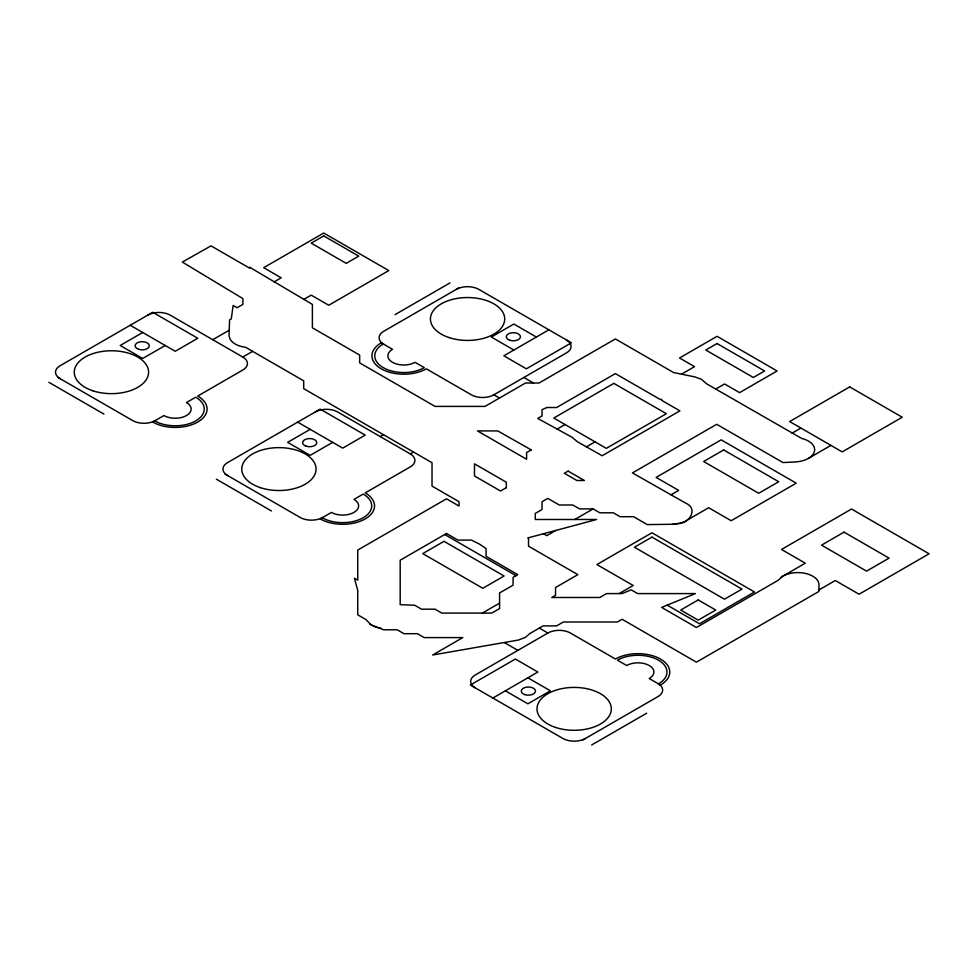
<?xml version="1.0" encoding="UTF-8"?>
<svg xmlns="http://www.w3.org/2000/svg" width="978" height="978" viewBox="0 0 978 978"><rect width="100%" height="100%" fill="white"/><g stroke="black" fill="none" stroke-linecap="round" stroke-linejoin="round"><path stroke-width="1.47" d="M679.441 523.34L673.414 524.245L647.289 524.611L633.597 516.702L620.089 516.702L613.328 512.802L599.82 512.802L593.071 508.902L579.563 508.902L572.802 505.003L559.294 505.003L547.827 498.389L542.032 501.726L542.032 509.526L535.284 513.426L535.284 519.489L596.666 519.489L527.802 537.949L528.523 538.377L528.523 546.176L577.839 574.648L555.541 587.521L555.541 595.321L551.788 597.485L599.82 597.485L606.58 593.585L622.106 593.585L631.201 589.856L637.668 593.585L695.37 593.585L661.641 607.424L696.422 627.509L777.999 580.406L782.913 576.091A21.223 12.249 0 0 1 806.092 573.573A21.223 12.249 0 0 1 818.989 584.978L818.879 591.47L696.422 662.167L622.118 619.27L617.411 621.996L563.377 621.996L556.616 625.896L543.108 625.896L529.868 633.536L525.345 637.387L518.45 640.04L432.655 655.003L462.802 637.595L424.207 637.595L417.447 633.695L403.938 633.695L397.19 629.795L383.682 629.795L370.943 624.783L365.98 619.575L357.74 614.82L357.74 590.321L354.366 578.206L357.74 580.15L357.74 550.076L446.506 498.817L459.049 506.066L459.049 501.726L432.031 486.127L432.031 462.728L303.706 388.645L303.706 380.845L245.686 347.349C238.889 346.432 229.524 343.18 229.06 335.136L229.573 319.892L231.273 318.914L233.143 305.442L237.116 307.74L242.911 304.39L242.911 298.62L182.336 262.067L211.016 245.869L249.671 268.18L249.671 267.238L312.385 304.39L312.385 327.789L359.659 355.087L359.659 362.887L435.039 406.408L485.002 406.408L525.528 383.009L539.037 383.009L615.37 338.938L673.585 372.545L694.881 376.921L701.263 379.207L706.886 383.975L801.679 438.437A21.223 12.249 0 0 1 809.723 457.57L808.317 458.462A21.223 12.249 0 0 1 795.334 461.934L783.011 462.582L716.691 424.293L632.436 472.936L686.018 503.315C698.598 508.866 689.172 523.572 678.5 523.536M780.799 577.509L781.434 577.032M782.131 576.58L805.273 563.181L781.508 549.465L851.545 509.025L929.1 553.793L859.051 594.233L835.285 580.516L818.904 589.978M142.715 332.496L120.196 345.491L142.715 358.486L165.221 345.491M274.036 281.945L281.212 277.801L263.693 267.691L323.73 233.033L388.779 270.576L328.742 305.246L311.224 295.136L303.791 299.427M212.752 339.708L229.231 330.209M147.715 315.161A15.917 9.193 0 0 1 170.233 315.161L242.776 357.043L252.63 351.359M395.026 314.647L450.063 282.874M458.816 287.935L383.767 331.261A15.917 9.193 0 0 0 383.767 344.256M310.185 429.354L287.666 442.349L310.185 455.345L332.703 442.349M548.878 329.818L503.853 355.809L526.36 368.816L571.396 342.813L478.829 289.378A15.917 9.193 0 0 0 456.323 289.378M380.234 436.579L383.474 434.697M383.266 343.975A29.01 16.748 0 0 0 383.266 367.655A29.01 16.748 0 0 0 424.293 367.655L415.039 362.312A15.917 9.193 0 0 1 392.533 362.312A15.917 9.193 0 0 1 392.533 349.317L381.273 342.813A31.846 18.386 0 0 0 381.273 368.816A31.846 18.386 0 0 0 426.298 368.816L471.335 394.806A15.917 9.193 0 0 0 493.841 394.806L566.396 352.924A15.917 9.193 0 0 0 566.396 339.928M315.185 412.019A15.917 9.193 0 0 1 337.703 412.019L410.247 453.902L413.498 452.032M557.154 429.085L565.039 424.538M681.519 374.171L694.551 366.652L679.551 357.985L717.07 336.31L777.107 370.98L739.588 392.643L724.576 383.975L715.737 389.085M586.433 446.848L595.064 441.86M555.81 530.443L546.788 535.651L543.487 533.744M574.783 519.489L593.096 508.927M671.006 494.807L678.646 490.394L656.128 477.398L721.177 439.843L796.226 483.169L731.177 520.724L708.671 507.729L685.554 521.042M792.082 433.156L800.921 428.058M482.374 613.084L499.575 603.145M808.415 458.389L830.933 445.393M658.475 683.879A29.01 16.748 0 0 0 658.475 660.187A29.01 16.748 0 0 0 617.448 660.187L626.702 665.529A15.917 9.193 0 0 1 649.221 665.529A15.917 9.193 0 0 1 649.221 678.536L660.468 685.028A31.846 18.386 0 0 0 660.468 659.038A31.846 18.386 0 0 0 615.443 659.038L570.418 633.035A15.917 9.193 0 0 0 547.9 633.035L475.357 674.918A15.917 9.193 0 0 0 475.357 687.925M619.16 593.585L633.182 585.492L596.91 564.55L651.947 532.778L754.503 591.996L699.478 623.768L667.216 605.137M492.863 698.035L537.888 672.033L515.382 659.038L470.345 685.028L562.912 738.476A15.917 9.193 0 0 0 585.419 738.476M582.925 739.918L657.974 696.593A15.917 9.193 0 0 0 657.974 683.585M591.678 744.967L646.715 713.194M684.673 521.494L683.952 521.812M682.314 522.46L683.096 522.191M681.226 522.839L680.419 523.071M677.387 523.768L676.519 523.902M675.37 524.061L674.478 524.147M673.219 524.257L672.412 524.281M380.968 628.255L379.965 628.096M378.987 627.888L378.021 627.668M377.08 627.411L376.151 627.13M375.259 626.825L374.391 626.495M373.547 626.14L372.74 625.761M371.97 625.358L371.224 624.942M536.372 337.043L513.853 324.036L491.347 337.043L513.853 350.038M523.866 377.484L533.438 383.009M493.841 394.806L499.465 398.058M130.208 325.271L175.233 351.273L197.752 338.266L152.715 312.275L60.159 365.711A15.917 9.193 0 0 0 60.159 378.706M297.679 422.129L342.703 448.132L365.222 435.124L320.197 409.134L227.629 462.57A15.917 9.193 0 0 0 227.629 475.565M444.721 534.514L516.017 575.675M539.318 628.084L547.9 633.035M57.653 377.264L132.702 420.589A15.917 9.193 0 0 0 155.221 420.589M225.123 474.122L300.173 517.46A15.917 9.193 0 0 0 322.691 517.46M504.342 642.546L517.875 650.37M48.9 382.325L103.937 414.097M216.37 479.183L271.407 510.956M527.888 677.815L550.406 690.81L527.888 703.805L505.369 690.81M370.528 624.49L369.855 624.037M154.72 420.882A29.01 16.748 0 0 0 195.747 420.882A29.01 16.748 0 0 0 195.747 397.202L186.492 402.545A15.917 9.193 0 0 1 186.492 415.54A15.917 9.193 0 0 1 163.974 415.54L152.715 422.044A31.846 18.386 0 0 0 197.752 422.044A31.846 18.386 0 0 0 197.752 396.041L242.776 370.039A15.917 9.193 0 0 0 242.776 357.043M322.19 517.741A29.01 16.748 0 0 0 363.217 517.741A29.01 16.748 0 0 0 363.217 494.061L353.963 499.403A15.917 9.193 0 0 1 353.963 512.399A15.917 9.193 0 0 1 331.444 512.399L320.197 518.902A31.846 18.386 0 0 0 365.222 518.902A31.846 18.386 0 0 0 365.222 492.9L410.247 466.909A15.917 9.193 0 0 0 410.247 453.902M546.836 407.52L542.032 409.721L542.032 415.931L537.717 418.437L572.154 437.313L577.191 441.604L602.155 455.76L679.906 410.858L661.69 400.344L661.69 399.391L659.893 399.305L615.37 373.596L556.616 407.52L546.836 407.52M323.73 235.918L311.224 243.143L346.249 263.363L358.755 256.138L323.73 235.918M613.817 383.376L553.78 418.034L606.323 448.364L666.36 413.706L613.817 383.376M531.237 449.904L526.592 452.582L526.592 459.269L477.496 430.919L497.765 430.919L531.237 449.904M717.07 343.535L705.81 350.038L753.341 377.484L764.6 370.98L717.07 343.535M506.335 487.68L500.54 491.017L474.489 475.98L474.489 463.841L506.335 482.227L506.335 487.68M446.506 533.487L400.185 560.223L400.185 604.661L414.77 605.284L421.53 609.184L435.039 609.184L441.787 613.084L491.751 613.084L499.575 608.56L499.575 592.961L513.083 585.162L513.083 577.362L517.802 574.648L486.066 556.323L486.066 548.524L479.318 544L471.494 540.101L457.973 540.101L446.506 533.487M444.036 541.335L422.765 553.609L482.814 588.279L504.073 576.005L444.036 541.335M568.084 471.09L564.33 473.254L576.886 480.491L584.379 480.491L568.084 471.09M723.671 449.953L703.659 461.506L758.696 493.279L778.708 481.726L723.671 449.953M849.699 386.897L789.662 421.567L842.192 451.897L902.229 417.227L849.699 386.897M651.947 537.105L634.429 547.215L724.49 599.208L741.996 589.098L651.947 537.105M698.219 599.93L680.712 610.04L698.219 620.15L715.737 610.04L698.219 599.93M844.038 532.13L821.532 545.137L866.557 571.128L889.075 558.132L844.038 532.13M509.819 340.283A7.078 4.083 0 0 0 520.43 336.75A7.078 4.083 0 0 0 509.819 333.217A7.078 4.083 0 0 0 509.819 340.283M449 337.557A37.152 21.443 0 0 0 504.721 318.987A37.152 21.443 0 0 0 449 300.417A37.152 21.443 0 0 0 449 337.557M524.844 694.637A7.078 4.083 0 0 0 535.467 691.104A7.078 4.083 0 0 0 524.844 687.558A7.078 4.083 0 0 0 524.844 694.637M555.59 727.436A37.152 21.443 0 0 0 611.311 708.867A37.152 21.443 0 0 0 555.59 690.285A37.152 21.443 0 0 0 555.59 727.436M138.668 349.317A7.078 4.083 0 0 0 149.292 345.784A7.078 4.083 0 0 0 138.668 342.239A7.078 4.083 0 0 0 138.668 349.317M92.861 390.784A37.152 21.443 0 0 0 148.583 372.215A37.152 21.443 0 0 0 92.861 353.633A37.152 21.443 0 0 0 92.861 390.784M306.151 446.176A7.078 4.083 0 0 0 316.762 442.643A7.078 4.083 0 0 0 306.151 439.098A7.078 4.083 0 0 0 306.151 446.176M260.344 487.643A37.152 21.443 0 0 0 316.065 469.073A37.152 21.443 0 0 0 260.344 450.503A37.152 21.443 0 0 0 260.344 487.643"/></g></svg>
